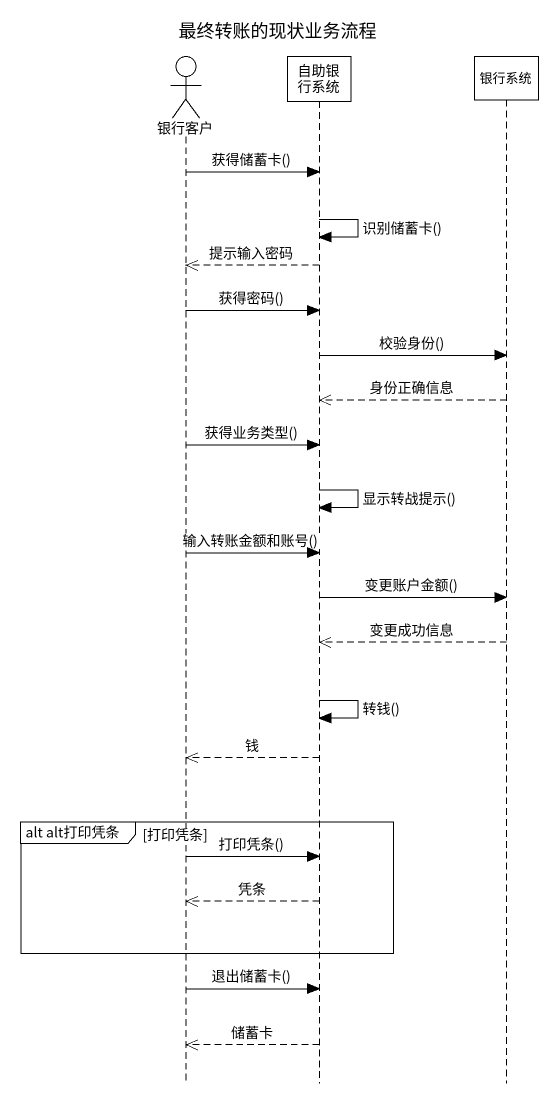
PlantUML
@startuml
title 最终转账的现状业务流程
hide footbox
actor 银行客户
participant 自助银行系统
participant 银行系统

银行客户 -> 自助银行系统 : 获得储蓄卡()
自助银行系统 -> 自助银行系统 : 识别储蓄卡()
自助银行系统 -->> 银行客户 : 提示输入密码
银行客户 -> 自助银行系统 : 获得密码()
自助银行系统 -> 银行系统 : 校验身份()
银行系统 -->> 自助银行系统 : 身份正确信息
银行客户 -> 自助银行系统 : 获得业务类型()
自助银行系统 -> 自助银行系统 : 显示转战提示()
银行客户 -> 自助银行系统 : 输入转账金额和账号()
自助银行系统 -> 银行系统 : 变更账户金额()
银行系统 -->> 自助银行系统 : 变更成功信息
自助银行系统 -> 自助银行系统 : 转钱()
自助银行系统 -->> 银行客户 : 钱
group alt alt打印凭条 [打印凭条]
  银行客户 -> 自助银行系统 : 打印凭条()
  自助银行系统 -->> 银行客户 : 凭条
end
银行客户 -> 自助银行系统 : 退出储蓄卡()
自助银行系统 -->> 银行客户 : 储蓄卡
@enduml
